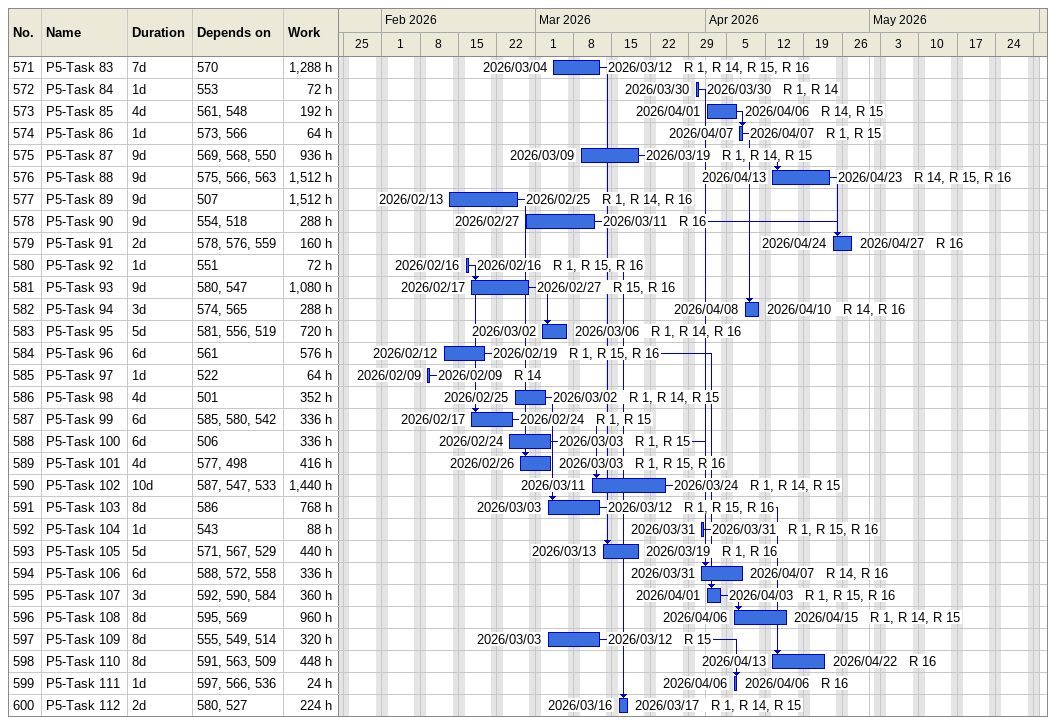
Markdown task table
| ID | Task | Duration | Start | Finish | Predecessors | Resources | Work (h) |
|---|---|---|---|---|---|---|---|
| 571 | P5-Task 83 | 7d | 2026-03-04 | 2026-03-12 | 570 | R 1, R 14, R 15, R 16 | 1288 |
| 572 | P5-Task 84 | 1d | 2026-03-30 | 2026-03-30 | 553 | R 1, R 14 | 72 |
| 573 | P5-Task 85 | 4d | 2026-04-01 | 2026-04-06 | 561, 548 | R 14, R 15 | 192 |
| 574 | P5-Task 86 | 1d | 2026-04-07 | 2026-04-07 | 573, 566 | R 1, R 15 | 64 |
| 575 | P5-Task 87 | 9d | 2026-03-09 | 2026-03-19 | 569, 568, 550 | R 1, R 14, R 15 | 936 |
| 576 | P5-Task 88 | 9d | 2026-04-13 | 2026-04-23 | 575, 566, 563 | R 14, R 15, R 16 | 1512 |
| 577 | P5-Task 89 | 9d | 2026-02-13 | 2026-02-25 | 507 | R 1, R 14, R 16 | 1512 |
| 578 | P5-Task 90 | 9d | 2026-02-27 | 2026-03-11 | 554, 518 | R 16 | 288 |
| 579 | P5-Task 91 | 2d | 2026-04-24 | 2026-04-27 | 578, 576, 559 | R 16 | 160 |
| 580 | P5-Task 92 | 1d | 2026-02-16 | 2026-02-16 | 551 | R 1, R 15, R 16 | 72 |
| 581 | P5-Task 93 | 9d | 2026-02-17 | 2026-02-27 | 580, 547 | R 15, R 16 | 1080 |
| 582 | P5-Task 94 | 3d | 2026-04-08 | 2026-04-10 | 574, 565 | R 14, R 16 | 288 |
| 583 | P5-Task 95 | 5d | 2026-03-02 | 2026-03-06 | 581, 556, 519 | R 1, R 14, R 16 | 720 |
| 584 | P5-Task 96 | 6d | 2026-02-12 | 2026-02-19 | 561 | R 1, R 15, R 16 | 576 |
| 585 | P5-Task 97 | 1d | 2026-02-09 | 2026-02-09 | 522 | R 14 | 64 |
| 586 | P5-Task 98 | 4d | 2026-02-25 | 2026-03-02 | 501 | R 1, R 14, R 15 | 352 |
| 587 | P5-Task 99 | 6d | 2026-02-17 | 2026-02-24 | 585, 580, 542 | R 1, R 15 | 336 |
| 588 | P5-Task 100 | 6d | 2026-02-24 | 2026-03-03 | 506 | R 1, R 15 | 336 |
| 589 | P5-Task 101 | 4d | 2026-02-26 | 2026-03-03 | 577, 498 | R 1, R 15, R 16 | 416 |
| 590 | P5-Task 102 | 10d | 2026-03-11 | 2026-03-24 | 587, 547, 533 | R 1, R 14, R 15 | 1440 |
| 591 | P5-Task 103 | 8d | 2026-03-03 | 2026-03-12 | 586 | R 1, R 15, R 16 | 768 |
| 592 | P5-Task 104 | 1d | 2026-03-31 | 2026-03-31 | 543 | R 1, R 15, R 16 | 88 |
| 593 | P5-Task 105 | 5d | 2026-03-13 | 2026-03-19 | 571, 567, 529 | R 1, R 16 | 440 |
| 594 | P5-Task 106 | 6d | 2026-03-31 | 2026-04-07 | 588, 572, 558 | R 14, R 16 | 336 |
| 595 | P5-Task 107 | 3d | 2026-04-01 | 2026-04-03 | 592, 590, 584 | R 1, R 15, R 16 | 360 |
| 596 | P5-Task 108 | 8d | 2026-04-06 | 2026-04-15 | 595, 569 | R 1, R 14, R 15 | 960 |
| 597 | P5-Task 109 | 8d | 2026-03-03 | 2026-03-12 | 555, 549, 514 | R 15 | 320 |
| 598 | P5-Task 110 | 8d | 2026-04-13 | 2026-04-22 | 591, 563, 509 | R 16 | 448 |
| 599 | P5-Task 111 | 1d | 2026-04-06 | 2026-04-06 | 597, 566, 536 | R 16 | 24 |
| 600 | P5-Task 112 | 2d | 2026-03-16 | 2026-03-17 | 580, 527 | R 1, R 14, R 15 | 224 |
